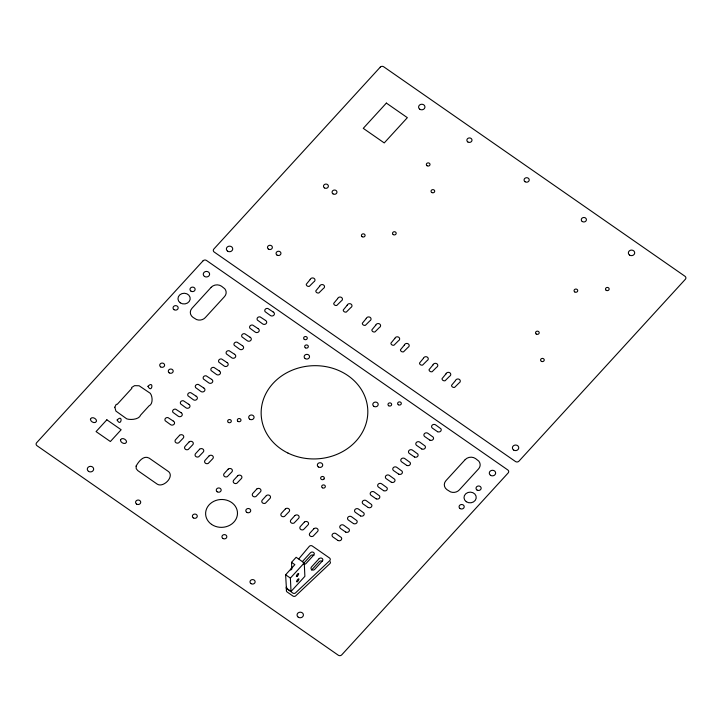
<?xml version="1.0" encoding="UTF-8"?>
<svg xmlns="http://www.w3.org/2000/svg" width="722" height="722" viewBox="0 0 722 722"><rect width="100%" height="100%" fill="white"/><g stroke="black" fill="none" stroke-linecap="round" stroke-linejoin="round"><path stroke-width="1.08" d="M286.246 587.888L286.291 587.103M290.804 570.046L291.778 567.212M286.995 587.952L286.426 590.082A2.148 1.877 -2.7 0 0 287.338 592.13L293.06 596.11A2.148 1.877 -2.7 0 0 295.578 595.966L329.638 563.846A2.148 1.877 -2.7 0 0 330.288 561.707M298.791 558.864L309.314 546.337A2.148 1.877 -2.7 0 1 312.5 546.148L329.656 558.088A2.148 1.877 -2.7 0 1 329.494 560.868L295.433 592.988A2.148 1.877 -2.7 0 1 292.915 593.132L286.417 588.286L291.02 591.48L304.883 576.327L304.251 562.925L296.146 557.285L291.526 562.339L291.841 569.044M286.327 588.087L286.49 589.775L285.623 574.766L294.865 564.658L291.526 562.339M303.655 563.322L310.668 555.669A2.148 1.877 -2.7 0 1 313.844 555.48M291.02 591.48L290.388 578.078L304.251 562.925M311.543 570.055L319.241 561.635A2.148 1.877 -2.7 0 1 322.427 561.445M285.623 574.766L290.388 578.078M303.321 563.855A2.148 1.877 -2.7 0 0 305.839 563.711L314.106 554.677A2.148 1.877 -2.7 0 0 310.523 552.691L302.816 561.111A2.148 1.877 -2.7 0 0 302.41 561.806M90.412 419.22C90.358 421.901 95.503 424.319 96.558 421.079C96.622 418.39 91.459 415.989 90.412 419.22M114.807 407.253L115.935 411.107L126.774 418.868C130.953 420.231 139.328 419.338 140.6 415.105L149.075 405.836C153.055 404.356 152.766 396.333 150.212 393.255L139.12 385.765L134.563 385.656L131.63 387.506L131.846 388.355L117.208 404.356L116.206 404.338L114.807 407.253M117.154 419.987C121.097 427.857 123.534 413.444 117.154 419.987M120.448 440.104C120.394 442.785 125.538 445.203 126.594 441.963C126.648 439.274 121.495 436.873 120.448 440.104M147.974 386.306C151.909 394.176 154.346 379.754 147.974 386.306M136.115 466.078L136.214 468.614L137.721 470.563L157.333 484.209C163.307 487.901 174.345 477.043 168.74 471.737L149.129 458.1C143.47 454.905 138.398 461.881 136.115 466.078M310.171 279.54L306.236 284.306A2.455 2.139 -2.7 0 0 309.323 286.345L313.763 281.914A2.455 2.139 -2.7 0 0 314.034 278.349A2.455 2.139 -2.7 0 0 310.171 279.54M319.711 286.165L315.776 290.93A2.455 2.139 -2.7 0 0 318.862 292.97L323.303 288.538A2.455 2.139 -2.7 0 0 323.573 284.982A2.455 2.139 -2.7 0 0 319.711 286.165M337.634 298.628L333.699 303.393A2.455 2.139 -2.7 0 0 336.786 305.433L341.226 301.002A2.455 2.139 -2.7 0 0 341.497 297.446A2.455 2.139 -2.7 0 0 337.634 298.628M347.165 305.262L343.23 310.027A2.455 2.139 -2.7 0 0 346.316 312.066L350.757 307.635A2.455 2.139 -2.7 0 0 351.027 304.07A2.455 2.139 -2.7 0 0 347.165 305.262M366.235 318.519L362.3 323.285A2.455 2.139 -2.7 0 0 365.386 325.324L369.826 320.893A2.455 2.139 -2.7 0 0 370.097 317.328A2.455 2.139 -2.7 0 0 366.235 318.519M375.774 325.144L371.839 329.909A2.455 2.139 -2.7 0 0 374.917 331.949L379.366 327.517A2.455 2.139 -2.7 0 0 379.637 323.961A2.455 2.139 -2.7 0 0 375.774 325.144M394.844 338.401L390.9 343.176A2.455 2.139 -2.7 0 0 393.986 345.206L398.436 340.775A2.455 2.139 -2.7 0 0 398.706 337.219A2.455 2.139 -2.7 0 0 394.844 338.401M404.374 345.035L400.439 349.8A2.455 2.139 -2.7 0 0 403.526 351.84L407.966 347.408A2.455 2.139 -2.7 0 0 408.237 343.852A2.455 2.139 -2.7 0 0 404.374 345.035M423.444 358.292L419.509 363.058A2.455 2.139 -2.7 0 0 422.596 365.097L427.036 360.666A2.455 2.139 -2.7 0 0 427.307 357.11A2.455 2.139 -2.7 0 0 423.444 358.292M432.974 364.926L429.039 369.691A2.455 2.139 -2.7 0 0 432.126 371.731L436.566 367.299A2.455 2.139 -2.7 0 0 436.837 363.735A2.455 2.139 -2.7 0 0 432.974 364.926M445.943 373.942L442.008 378.707A2.455 2.139 -2.7 0 0 445.095 380.747L449.535 376.315A2.455 2.139 -2.7 0 0 449.806 372.751A2.455 2.139 -2.7 0 0 445.943 373.942M455.483 380.566L451.539 385.331A2.455 2.139 -2.7 0 0 454.625 387.371L459.075 382.94A2.455 2.139 -2.7 0 0 459.336 379.384A2.455 2.139 -2.7 0 0 455.483 380.566M179.57 435.321L175.329 439.978A2.455 2.139 -2.7 0 0 178.677 442.875L183.036 438.317A2.455 2.139 -2.7 0 0 183.036 435.285A2.455 2.139 -2.7 0 0 179.57 435.321M189.101 441.945L184.859 446.611A2.455 2.139 -2.7 0 0 188.207 449.499L192.566 444.942A2.455 2.139 -2.7 0 0 192.575 441.909A2.455 2.139 -2.7 0 0 189.101 441.945M199.588 449.237L195.346 453.903A2.455 2.139 -2.7 0 0 198.694 456.791L203.053 452.234A2.455 2.139 -2.7 0 0 203.062 449.201A2.455 2.139 -2.7 0 0 199.588 449.237M209.127 455.871L204.886 460.528A2.455 2.139 -2.7 0 0 208.234 463.425L212.593 458.867A2.455 2.139 -2.7 0 0 212.593 455.835A2.455 2.139 -2.7 0 0 209.127 455.871M228.197 469.129L223.955 473.785A2.455 2.139 -2.7 0 0 227.295 476.682L231.663 472.125A2.455 2.139 -2.7 0 0 231.663 469.092A2.455 2.139 -2.7 0 0 228.197 469.129M237.728 475.762L233.486 480.419A2.455 2.139 -2.7 0 0 236.834 483.307L241.193 478.749A2.455 2.139 -2.7 0 0 241.193 475.726A2.455 2.139 -2.7 0 0 237.728 475.762M256.797 489.02L252.556 493.677A2.455 2.139 -2.7 0 0 255.904 496.565L260.263 492.007A2.455 2.139 -2.7 0 0 260.263 488.984A2.455 2.139 -2.7 0 0 256.797 489.02M266.328 495.644L262.086 500.301A2.455 2.139 -2.7 0 0 265.434 503.198L269.793 498.64A2.455 2.139 -2.7 0 0 269.802 495.608A2.455 2.139 -2.7 0 0 266.328 495.644M285.398 508.902L281.156 513.559A2.455 2.139 -2.7 0 0 284.504 516.456L288.863 511.898A2.455 2.139 -2.7 0 0 288.872 508.866A2.455 2.139 -2.7 0 0 285.398 508.902M294.937 515.535L290.695 520.192A2.455 2.139 -2.7 0 0 294.034 523.08L298.403 518.531A2.455 2.139 -2.7 0 0 298.403 515.499A2.455 2.139 -2.7 0 0 294.937 515.535M304.377 522.096L300.135 526.753A2.455 2.139 -2.7 0 0 303.475 529.65L307.834 525.093A2.455 2.139 -2.7 0 0 307.843 522.06A2.455 2.139 -2.7 0 0 304.377 522.096M313.908 528.721L309.666 533.387A2.455 2.139 -2.7 0 0 313.014 536.275L317.373 531.717A2.455 2.139 -2.7 0 0 317.373 528.684A2.455 2.139 -2.7 0 0 313.908 528.721M203.053 260.832L36.642 442.721A2.455 2.139 -2.7 0 0 37.012 445.727L338.293 655.215A2.455 2.139 -2.7 0 0 341.741 654.854L508.153 472.964A2.455 2.139 -2.7 0 0 507.792 469.95L206.501 260.471A2.455 2.139 -2.7 0 0 203.053 260.832M380.259 67.146L213.847 249.036A2.455 2.139 -2.7 0 0 214.208 252.05L515.499 461.529A2.455 2.139 -2.7 0 0 518.947 461.168L685.358 279.279A2.455 2.139 -2.7 0 0 684.988 276.273L383.707 66.785A2.455 2.139 -2.7 0 0 380.259 67.146M211.185 287.302L191.926 308.357A7.355 6.426 -2.7 0 0 193.027 317.382L196.565 319.566A7.355 6.426 -2.7 0 0 205.274 317.635L224.533 296.58A7.355 6.426 -2.7 0 0 224.759 288.755L221.528 286.228A7.355 6.426 -2.7 0 0 211.185 287.302M386.369 103.084L363.256 128.345L384.239 142.929L407.352 117.668L386.369 103.084M106.856 419.798L96.071 431.594L110.367 441.53L121.152 429.743L106.856 419.798M319.106 558.657L311.399 567.077A2.148 1.877 -2.7 0 0 314.422 569.676L322.68 560.642A2.148 1.877 -2.7 0 0 319.106 558.657M465.185 459.634L445.925 480.69A7.355 6.426 -2.7 0 0 447.026 489.715L450.564 491.899A7.355 6.426 -2.7 0 0 459.273 489.967L478.533 468.921A7.355 6.426 -2.7 0 0 478.758 461.087L475.527 458.56A7.355 6.426 -2.7 0 0 465.185 459.634M323.961 479.011L323.627 479.318A1.841 1.606 -2.7 0 1 321.389 479.381L321.046 479.092A1.841 1.606 -2.7 0 1 321.209 476.926A1.841 1.606 -2.7 0 1 323.691 476.854A1.841 1.606 -2.7 0 1 323.961 479.011M273.187 311.985L267.835 308.465A2.455 2.139 -2.7 0 0 265.073 311.633L270.227 315.388A2.455 2.139 -2.7 0 0 273.909 315.135A2.455 2.139 -2.7 0 0 273.187 311.985M265.488 320.406L260.128 316.886A2.455 2.139 -2.7 0 0 257.366 320.054L262.519 323.808A2.455 2.139 -2.7 0 0 266.201 323.555A2.455 2.139 -2.7 0 0 265.488 320.406M258.016 328.573L252.655 325.053A2.455 2.139 -2.7 0 0 249.893 328.221L255.047 331.976A2.455 2.139 -2.7 0 0 258.729 331.723A2.455 2.139 -2.7 0 0 258.016 328.573M250.074 337.246L244.722 333.726A2.455 2.139 -2.7 0 0 241.96 336.894L247.114 340.649A2.455 2.139 -2.7 0 0 250.796 340.396A2.455 2.139 -2.7 0 0 250.074 337.246M242.375 345.667L237.015 342.147A2.455 2.139 -2.7 0 0 234.253 345.315L239.406 349.069A2.455 2.139 -2.7 0 0 243.088 348.825A2.455 2.139 -2.7 0 0 242.375 345.667M234.515 354.258L229.154 350.739A2.455 2.139 -2.7 0 0 226.392 353.906L231.554 357.661A2.455 2.139 -2.7 0 0 235.228 357.408A2.455 2.139 -2.7 0 0 234.515 354.258M226.961 362.507L221.609 358.987A2.455 2.139 -2.7 0 0 218.847 362.155L224 365.91A2.455 2.139 -2.7 0 0 227.683 365.666A2.455 2.139 -2.7 0 0 226.961 362.507M219.262 370.928L213.902 367.408A2.455 2.139 -2.7 0 0 211.14 370.576L216.293 374.33A2.455 2.139 -2.7 0 0 219.975 374.086A2.455 2.139 -2.7 0 0 219.262 370.928M211.555 379.348L206.194 375.828A2.455 2.139 -2.7 0 0 203.433 378.996L208.595 382.75A2.455 2.139 -2.7 0 0 212.268 382.507A2.455 2.139 -2.7 0 0 211.555 379.348M203.694 387.94L198.342 384.42A2.455 2.139 -2.7 0 0 195.581 387.588L200.734 391.342A2.455 2.139 -2.7 0 0 204.416 391.098A2.455 2.139 -2.7 0 0 203.694 387.94M196.149 396.197L190.788 392.669A2.455 2.139 -2.7 0 0 188.027 395.846L193.18 399.6A2.455 2.139 -2.7 0 0 196.862 399.347A2.455 2.139 -2.7 0 0 196.149 396.197M188.749 404.275L183.388 400.755A2.455 2.139 -2.7 0 0 180.635 403.923L185.789 407.677A2.455 2.139 -2.7 0 0 189.471 407.434A2.455 2.139 -2.7 0 0 188.749 404.275M181.051 412.695L175.69 409.175A2.455 2.139 -2.7 0 0 172.928 412.343L178.081 416.098A2.455 2.139 -2.7 0 0 181.763 415.854A2.455 2.139 -2.7 0 0 181.051 412.695M173.343 421.116L167.982 417.596A2.455 2.139 -2.7 0 0 165.221 420.764L170.383 424.518A2.455 2.139 -2.7 0 0 174.056 424.274A2.455 2.139 -2.7 0 0 173.343 421.116M437.586 431.729L432.307 428.083A2.455 2.139 -2.7 0 1 432.316 425.05A2.455 2.139 -2.7 0 1 435.781 425.014L440.934 428.769A2.455 2.139 -2.7 0 1 437.586 431.729M429.879 440.149L424.608 436.503A2.455 2.139 -2.7 0 1 424.608 433.471A2.455 2.139 -2.7 0 1 428.074 433.435L433.236 437.189A2.455 2.139 -2.7 0 1 429.879 440.149M421.792 448.994L416.513 445.348A2.455 2.139 -2.7 0 1 416.522 442.315A2.455 2.139 -2.7 0 1 419.987 442.279L425.141 446.034A2.455 2.139 -2.7 0 1 421.792 448.994M414.473 456.999L409.193 453.344A2.455 2.139 -2.7 0 1 409.203 450.311A2.455 2.139 -2.7 0 1 412.668 450.275L417.821 454.03A2.455 2.139 -2.7 0 1 414.473 456.999M406.766 465.419L401.495 461.764A2.455 2.139 -2.7 0 1 401.495 458.732A2.455 2.139 -2.7 0 1 404.961 458.696L410.123 462.45A2.455 2.139 -2.7 0 1 406.766 465.419M398.752 474.173L393.481 470.527A2.455 2.139 -2.7 0 1 393.481 467.495A2.455 2.139 -2.7 0 1 396.956 467.459L402.109 471.213A2.455 2.139 -2.7 0 1 398.752 474.173M391.36 482.26L386.08 478.605A2.455 2.139 -2.7 0 1 386.089 475.581A2.455 2.139 -2.7 0 1 389.555 475.545L394.708 479.3A2.455 2.139 -2.7 0 1 391.36 482.26M383.653 490.68L378.382 487.034A2.455 2.139 -2.7 0 1 378.382 484.002A2.455 2.139 -2.7 0 1 381.848 483.966L387.01 487.72A2.455 2.139 -2.7 0 1 383.653 490.68M376.18 498.848L370.909 495.202A2.455 2.139 -2.7 0 1 370.909 492.169A2.455 2.139 -2.7 0 1 374.375 492.133L379.537 495.888A2.455 2.139 -2.7 0 1 376.18 498.848M368.247 507.521L362.967 503.875A2.455 2.139 -2.7 0 1 362.976 500.842A2.455 2.139 -2.7 0 1 366.442 500.806L371.595 504.561A2.455 2.139 -2.7 0 1 368.247 507.521M360.54 515.941L355.269 512.295A2.455 2.139 -2.7 0 1 355.269 509.263A2.455 2.139 -2.7 0 1 358.735 509.227L363.897 512.981A2.455 2.139 -2.7 0 1 360.54 515.941M353.527 523.603L348.257 519.957A2.455 2.139 -2.7 0 1 348.257 516.925A2.455 2.139 -2.7 0 1 351.722 516.889L356.885 520.643A2.455 2.139 -2.7 0 1 353.527 523.603M345.748 532.114L340.477 528.459A2.455 2.139 -2.7 0 1 340.477 525.426A2.455 2.139 -2.7 0 1 343.943 525.39L349.105 529.145A2.455 2.139 -2.7 0 1 345.748 532.114M338.049 540.534L332.77 536.879A2.455 2.139 -2.7 0 1 332.77 533.847A2.455 2.139 -2.7 0 1 336.244 533.811L341.398 537.565A2.455 2.139 -2.7 0 1 338.049 540.534M297.356 581.661A1.841 0.587 -55.2 0 0 298.926 578.981A1.841 0.587 -55.2 0 0 297.067 580.353A1.841 0.587 -55.2 0 0 297.356 581.661M297.103 576.3A1.841 0.587 -55.2 0 0 298.673 573.62A1.841 0.587 -55.2 0 0 296.814 574.992A1.841 0.587 -55.2 0 0 297.103 576.3M536.211 334.024A1.841 1.606 -2.7 0 0 539.19 332.995A1.841 1.606 -2.7 0 0 536.708 331.272A1.841 1.606 -2.7 0 0 536.211 334.024M393.201 234.587A1.841 1.606 -2.7 0 0 396.17 233.549A1.841 1.606 -2.7 0 0 393.698 231.834A1.841 1.606 -2.7 0 0 393.201 234.587M431.72 192.485A1.841 1.606 -2.7 0 0 434.689 191.447A1.841 1.606 -2.7 0 0 432.216 189.724A1.841 1.606 -2.7 0 0 431.72 192.485M574.739 291.923A1.841 1.606 -2.7 0 0 577.708 290.885A1.841 1.606 -2.7 0 0 575.226 289.161A1.841 1.606 -2.7 0 0 574.739 291.923M629.521 255.056A3.186 2.789 -2.7 0 0 634.665 253.269A3.186 2.789 -2.7 0 0 630.378 250.281A3.186 2.789 -2.7 0 0 629.521 255.056M582.23 221.492A2.572 2.247 -2.7 0 0 586.39 220.048A2.572 2.247 -2.7 0 0 582.925 217.638A2.572 2.247 -2.7 0 0 582.23 221.492M525.029 181.718A2.572 2.247 -2.7 0 0 529.19 180.274A2.572 2.247 -2.7 0 0 525.715 177.856A2.572 2.247 -2.7 0 0 525.029 181.718M467.82 141.945A2.572 2.247 -2.7 0 0 471.98 140.492A2.572 2.247 -2.7 0 0 468.515 138.082A2.572 2.247 -2.7 0 0 467.82 141.945M419.762 109.221A3.186 2.789 -2.7 0 0 424.915 107.425A3.186 2.789 -2.7 0 0 420.619 104.437A3.186 2.789 -2.7 0 0 419.762 109.221M513.568 449.996A3.186 2.789 -2.7 0 0 518.721 448.209A3.186 2.789 -2.7 0 0 514.425 445.221A3.186 2.789 -2.7 0 0 513.568 449.996M227.538 251.121A3.186 2.789 -2.7 0 0 232.692 249.325A3.186 2.789 -2.7 0 0 228.396 246.346A3.186 2.789 -2.7 0 0 227.538 251.121M426.982 165.708A1.841 1.606 -2.7 0 0 429.987 164.751A1.841 1.606 -2.7 0 0 427.568 162.964A1.841 1.606 -2.7 0 0 426.982 165.708M324.395 187.882A2.455 2.139 -2.7 0 0 328.357 186.502A2.455 2.139 -2.7 0 0 325.053 184.209A2.455 2.139 -2.7 0 0 324.395 187.882M276.968 255.065A2.455 2.139 -2.7 0 0 280.93 253.693A2.455 2.139 -2.7 0 0 277.627 251.391A2.455 2.139 -2.7 0 0 276.968 255.065M332.977 193.848A2.455 2.139 -2.7 0 0 336.939 192.467A2.455 2.139 -2.7 0 0 333.636 190.175A2.455 2.139 -2.7 0 0 332.977 193.848M268.385 249.099A2.455 2.139 -2.7 0 0 272.347 247.718A2.455 2.139 -2.7 0 0 269.044 245.426A2.455 2.139 -2.7 0 0 268.385 249.099M362.101 236.699A1.841 1.606 -2.7 0 0 365.07 235.67A1.841 1.606 -2.7 0 0 362.588 233.946A1.841 1.606 -2.7 0 0 362.101 236.699M606.173 290.298A1.841 1.606 -2.7 0 0 609.142 289.269A1.841 1.606 -2.7 0 0 606.67 287.546A1.841 1.606 -2.7 0 0 606.173 290.298M541.428 361.37A1.841 1.606 -2.7 0 0 544.244 360.043A1.841 1.606 -2.7 0 0 541.545 358.59A1.841 1.606 -2.7 0 0 541.428 361.37M322.346 487.765A1.841 1.606 -2.7 0 0 325.324 486.736A1.841 1.606 -2.7 0 0 322.842 485.013A1.841 1.606 -2.7 0 0 322.346 487.765M222.845 538.432A2.455 2.139 -2.7 0 0 226.807 537.051A2.455 2.139 -2.7 0 0 223.504 534.758A2.455 2.139 -2.7 0 0 222.845 538.432M193.288 517.882A2.455 2.139 -2.7 0 0 197.25 516.501A2.455 2.139 -2.7 0 0 193.947 514.208A2.455 2.139 -2.7 0 0 193.288 517.882M217.178 491.772A2.455 2.139 -2.7 0 0 221.14 490.4A2.455 2.139 -2.7 0 0 217.836 488.099A2.455 2.139 -2.7 0 0 217.178 491.772M246.734 512.331A2.455 2.139 -2.7 0 0 250.696 510.95A2.455 2.139 -2.7 0 0 247.393 508.649A2.455 2.139 -2.7 0 0 246.734 512.331M211.537 524.371A15.938 13.926 -2.7 0 0 237.294 515.409A15.938 13.926 -2.7 0 0 215.824 500.481A15.938 13.926 -2.7 0 0 211.537 524.371M476.971 489.994A2.572 2.247 -2.7 0 0 481.132 488.55A2.572 2.247 -2.7 0 0 477.666 486.141A2.572 2.247 -2.7 0 0 476.971 489.994M460.022 508.523A2.572 2.247 -2.7 0 0 464.183 507.079A2.572 2.247 -2.7 0 0 460.717 504.66A2.572 2.247 -2.7 0 0 460.022 508.523M173.993 309.648A2.572 2.247 -2.7 0 0 178.154 308.195A2.572 2.247 -2.7 0 0 174.688 305.785A2.572 2.247 -2.7 0 0 173.993 309.648M190.942 291.119A2.572 2.247 -2.7 0 0 195.102 289.675A2.572 2.247 -2.7 0 0 191.637 287.266A2.572 2.247 -2.7 0 0 190.942 291.119M298.231 617.166A3.186 2.789 -2.7 0 0 303.384 615.37A3.186 2.789 -2.7 0 0 299.088 612.382A3.186 2.789 -2.7 0 0 298.231 617.166M250.949 583.593A2.572 2.247 -2.7 0 0 255.11 582.149A2.572 2.247 -2.7 0 0 251.635 579.739A2.572 2.247 -2.7 0 0 250.949 583.593M136.53 504.046A2.572 2.247 -2.7 0 0 140.691 502.593A2.572 2.247 -2.7 0 0 137.225 500.184A2.572 2.247 -2.7 0 0 136.53 504.046M88.472 471.322A3.186 2.789 -2.7 0 0 93.625 469.526A3.186 2.789 -2.7 0 0 89.329 466.538A3.186 2.789 -2.7 0 0 88.472 471.322M490.455 475.257A3.186 2.789 -2.7 0 0 495.608 473.47A3.186 2.789 -2.7 0 0 491.312 470.482A3.186 2.789 -2.7 0 0 490.455 475.257M204.425 276.382A3.186 2.789 -2.7 0 0 209.579 274.595A3.186 2.789 -2.7 0 0 205.283 271.607A3.186 2.789 -2.7 0 0 204.425 276.382M466.268 501.7A6.128 5.361 -2.7 0 0 476.168 498.252A6.128 5.361 -2.7 0 0 467.91 492.512A6.128 5.361 -2.7 0 0 466.268 501.7M388.662 405.737A1.841 1.606 -2.7 0 0 391.631 404.708A1.841 1.606 -2.7 0 0 389.158 402.984A1.841 1.606 -2.7 0 0 388.662 405.737M398.309 404.735A1.841 1.606 -2.7 0 0 401.288 403.706A1.841 1.606 -2.7 0 0 398.806 401.983A1.841 1.606 -2.7 0 0 398.309 404.735M305.334 347.796A1.841 1.606 -2.7 0 0 308.303 346.768A1.841 1.606 -2.7 0 0 305.821 345.044A1.841 1.606 -2.7 0 0 305.334 347.796M169.21 372.85A2.455 2.139 -2.7 0 0 173.172 371.469A2.455 2.139 -2.7 0 0 169.869 369.177A2.455 2.139 -2.7 0 0 169.21 372.85M304.305 339.367A1.841 1.606 -2.7 0 0 307.274 338.338A1.841 1.606 -2.7 0 0 304.801 336.614A1.841 1.606 -2.7 0 0 304.305 339.367M160.627 366.884A2.455 2.139 -2.7 0 0 164.589 365.503A2.455 2.139 -2.7 0 0 161.286 363.211A2.455 2.139 -2.7 0 0 160.627 366.884M228.342 422.406A1.841 1.606 -2.7 0 0 231.311 421.368A1.841 1.606 -2.7 0 0 228.838 419.644A1.841 1.606 -2.7 0 0 228.342 422.406M237.998 421.395A1.841 1.606 -2.7 0 0 240.968 420.366A1.841 1.606 -2.7 0 0 238.486 418.643A1.841 1.606 -2.7 0 0 237.998 421.395M180.238 302.825A6.128 5.361 -2.7 0 0 190.139 299.377A6.128 5.361 -2.7 0 0 181.881 293.637A6.128 5.361 -2.7 0 0 180.238 302.825M288.015 453.091A53.356 46.623 -2.7 0 0 367.823 411.504A53.356 46.623 -2.7 0 0 287.609 372.326A53.356 46.623 -2.7 0 0 288.015 453.091M318.33 466.926A2.698 2.356 -2.7 0 0 322.689 465.41A2.698 2.356 -2.7 0 0 319.052 462.883A2.698 2.356 -2.7 0 0 318.33 466.926M249.686 419.193A2.698 2.356 -2.7 0 0 254.045 417.677A2.698 2.356 -2.7 0 0 250.408 415.15A2.698 2.356 -2.7 0 0 249.686 419.193M305.153 358.563A2.698 2.356 -2.7 0 0 309.512 357.047A2.698 2.356 -2.7 0 0 305.884 354.52A2.698 2.356 -2.7 0 0 305.153 358.563M373.797 406.296A2.698 2.356 -2.7 0 0 378.166 404.78A2.698 2.356 -2.7 0 0 374.528 402.244A2.698 2.356 -2.7 0 0 373.797 406.296"/></g></svg>
